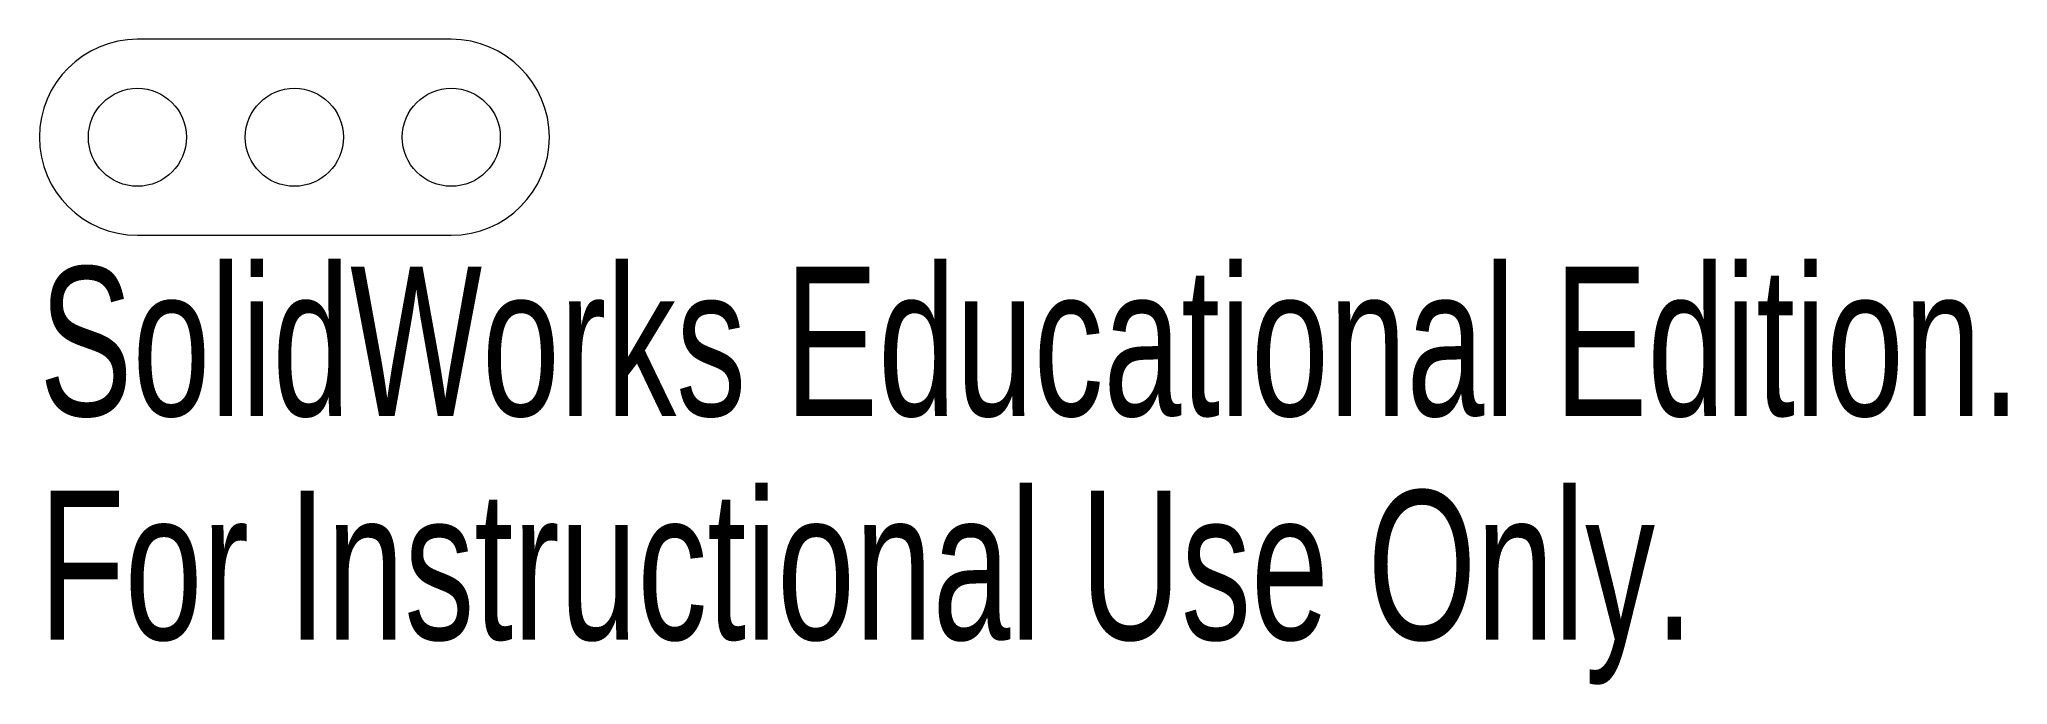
# Model space of a CAD drawing. Header units: inches. Extents: x -0.12 to 2.38, y -0.7 to 0.12.
import ezdxf

# ---------------------------------------------------------------- set-up
doc = ezdxf.new("R2010")
doc.units = ezdxf.units.IN
doc.header["$MEASUREMENT"] = 0
doc.styles.add('SLDTEXTSTYLE0', font='TXT', dxfattribs={"width": 0.7})

msp = doc.modelspace()

# ---------------------------------------------------------------- linework, layer by layer
at = {"color": 7, "linetype": 'Continuous', "lineweight": 15}
for p, q in [((0.4, 0.125), (0, 0.125)), ((0, -0.125), (0.4, -0.125))]:
    msp.add_line(p, q, dxfattribs=at)
for centre in [(0, 0), (0.2, 0), (0.4, 0)]:
    msp.add_circle(centre, 0.0625, dxfattribs=at)
for centre, start, end in [((0, 0), 90, 270), ((0.4, 0), 270, 90)]:
    msp.add_arc(centre, 0.125, start, end, dxfattribs=at)

# ---------------------------------------------------------------- texts
at = {"color": 7, "linetype": 'Continuous', "char_height": 0.1903, "attachment_point": 1, "style": 'SLDTEXTSTYLE0'}
for s, insert in [('SolidWorks Educational Edition.', (-0.125, -0.1651)), ('For Instructional Use Only.', (-0.125, -0.4506))]:
    msp.add_mtext(s, dxfattribs=dict(at, insert=insert))

doc.saveas('drawing.dxf')
